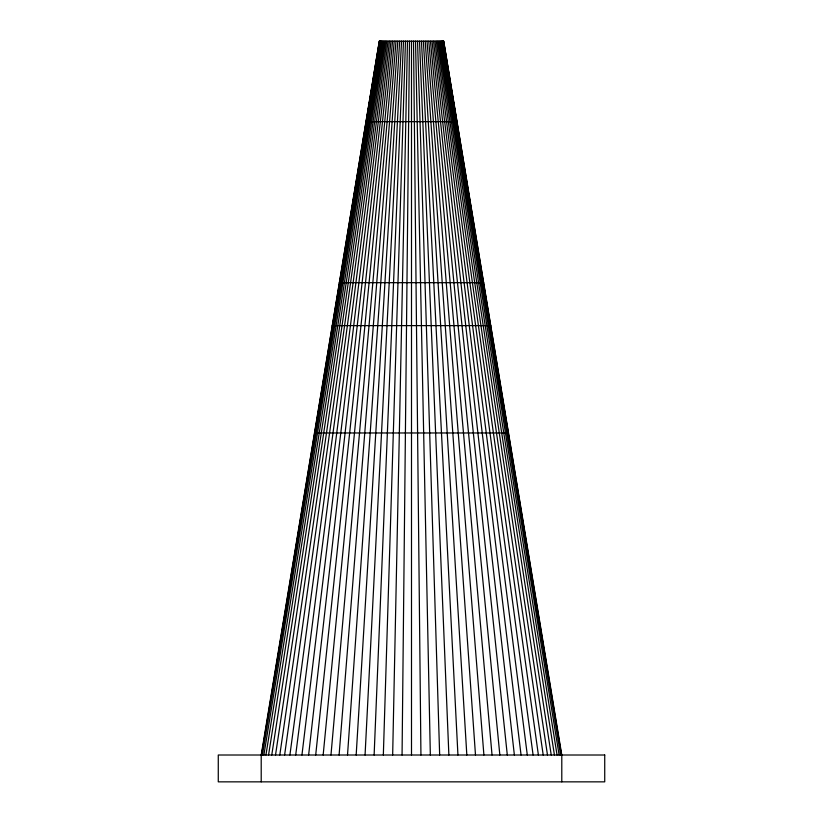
<?xml version="1.0" encoding="UTF-8"?>
<svg xmlns="http://www.w3.org/2000/svg" width="823" height="823" viewBox="0 0 823 823"><rect width="100%" height="100%" fill="white"/><g stroke="black" fill="none" stroke-linecap="round" stroke-linejoin="round"><path stroke-width="1.23" d="M402.066 755.01L409.473 41.15M392.664 755.01L407.467 41.15M383.343 755.01L405.461 41.15M374.126 755.01L403.486 41.15M365.062 755.01L401.552 41.15M356.174 755.01L399.649 41.15M347.512 755.01L397.787 41.15M339.097 755.01L395.986 41.15M330.969 755.01L394.248 41.15M323.161 755.01L392.571 41.15M315.703 755.01L390.976 41.15M308.625 755.01L389.454 41.15M301.948 755.01L388.024 41.15M295.704 755.01L386.687 41.15M289.912 755.01L385.442 41.15M284.604 755.01L384.31 41.15M279.799 755.01L383.281 41.15M275.52 755.01L382.356 41.15M271.765 755.01L381.553 41.15M268.565 755.01L380.874 41.15M265.932 755.01L380.308 41.15M263.874 755.01L379.866 41.15M262.393 755.01L379.547 41.15M561.79 781.85L561.79 755.01L443.7 41.15L379.3 41.15L261.21 755.01L261.21 781.85M261.508 755.01L379.362 41.15M365.978 121.66L457.022 121.66M339.343 282.68L483.657 282.68M332.245 325.62L490.755 325.62M314.479 432.97L508.521 432.97M443.638 41.15L561.492 755.01M443.453 41.15L560.607 755.01M443.134 41.15L559.126 755.01M442.692 41.15L557.068 755.01M442.126 41.15L554.435 755.01M441.447 41.15L551.235 755.01M440.644 41.15L547.48 755.01M439.719 41.15L543.201 755.01M438.69 41.15L538.396 755.01M437.558 41.15L533.088 755.01M436.313 41.15L527.296 755.01M434.976 41.15L521.052 755.01M433.546 41.15L514.375 755.01M432.024 41.15L507.297 755.01M430.429 41.15L499.839 755.01M428.752 41.15L492.031 755.01M427.014 41.15L483.903 755.01M425.213 41.15L475.488 755.01M423.351 41.15L466.826 755.01M421.448 41.15L457.938 755.01M419.514 41.15L448.874 755.01M417.539 41.15L439.657 755.01M415.533 41.15L430.336 755.01M413.527 41.15L420.934 755.01M411.5 41.15L411.5 755.01M604.73 755.01L218.27 755.01L218.27 781.85L604.73 781.85L604.73 755.01"/></g></svg>
